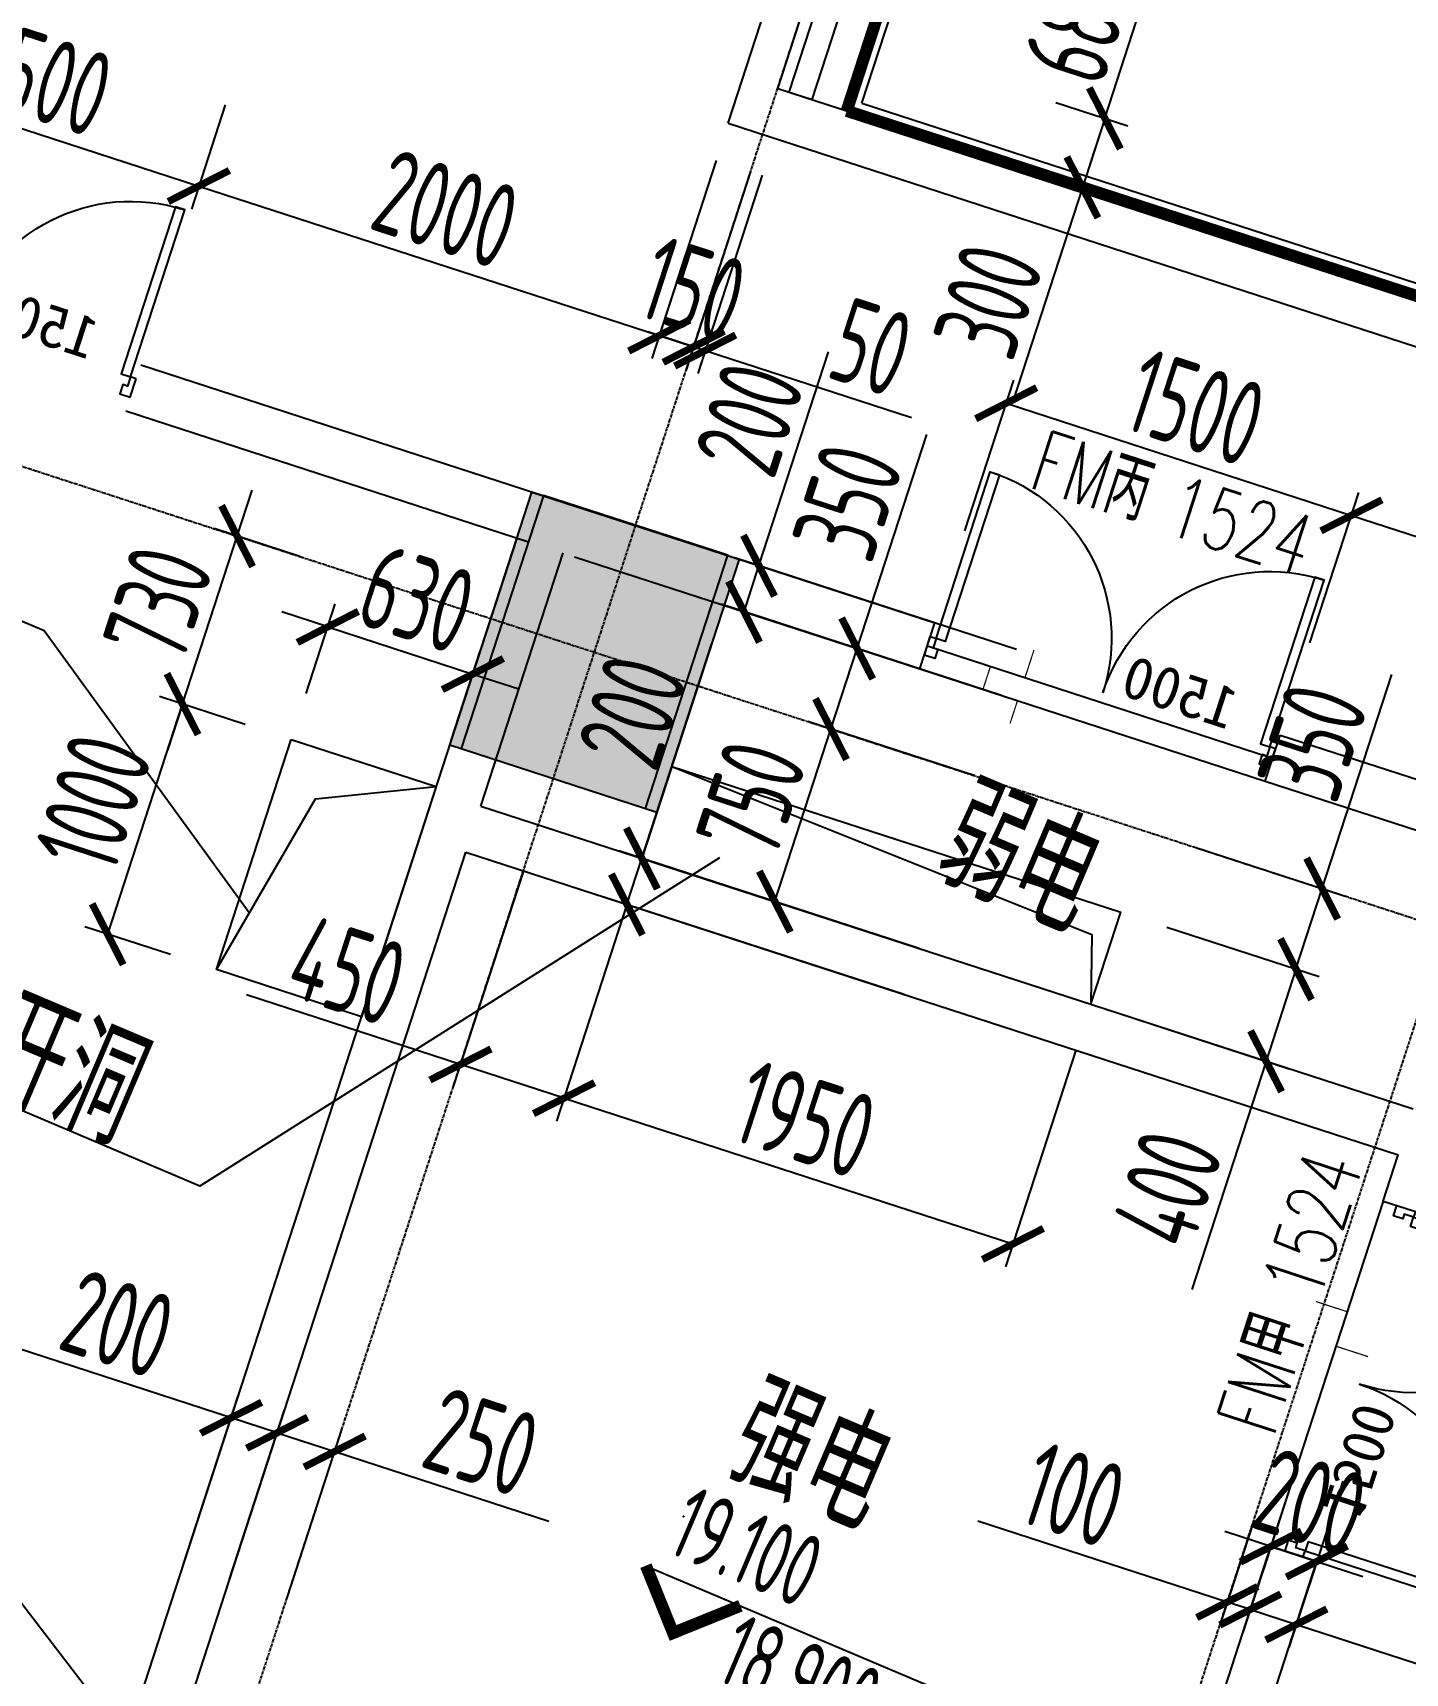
# Model space of a CAD drawing. Extents: x 11778731 to 12007717, y -6694179 to -6314888.
# Drawn here: x 11940620 to 11946290, y -6387255 to -6380476 of the extents above; entities that cross this region are included whole.
import ezdxf
from ezdxf.enums import TextEntityAlignment as Align
from ezdxf.xclip import XClip

# ---------------------------------------------------------------- set-up
doc = ezdxf.new("R2010")
doc.units = 0
doc.header["$LTSCALE"] = 10
doc.header["$MEASUREMENT"] = 0
doc.header["$XCLIPFRAME"] = 0
doc.linetypes.add('A3-RG-axis-100$0$CENTER', pattern=[2, 1.25, -0.25, 0.25, -0.25])
doc.linetypes.add('A3-RI-5F$0$DASH', pattern=[0.35, 0.25, -0.1])
for name, color, linetype in [('A3-RB-5F-100$0$A-DIMS-100', 1, 'Continuous'), ('A3-RG-axis-100$0$A-GRID', 1, 'A3-RG-axis-100$0$CENTER'), ('A3-RI-5F$0$A-DOOR', 32, 'Continuous'), ('A3-RI-5F$0$A-FLOR', 2, 'Continuous'), ('A3-RI-5F$0$A-WALL', 7, 'Continuous'), ('A3-RI-5F$0$A-WALL-FINI', 95, 'Continuous'), ('A3-RI-5F$0$A3-RS-2F$0$12000', 54, 'Continuous'), ('A3-RM-5F$0$A-EQPM', 55, 'Continuous'), ('A3-RS-1F$0$A-HATH-GRAY', 8, 'Continuous'), ('A3-RS-1F$0$A-WALL', 7, 'Continuous'), ('A3-SYMB-5F-100$0$A-SYMB', 4, 'Continuous'), ('A3-SYMB-5F-100$0$A-SYMB-AREA', 4, 'Continuous'), ('A3-SYMB-5F-100$0$A-SYMB-DOOR', 3, 'Continuous'), ('A3-SYMB-5F-100$0$A-SYMB-DOOR1', 3, 'Continuous'), ('A3-SYMB-5F-100$0$A-SYMB-DOOR2', 3, 'Continuous'), ('A3-SYMB-5F-100$0$A-SYMB-DOOR3', 3, 'Continuous'), ('A3-SYMB-5F-100$0$A-SYMB-NAME', 4, 'Continuous'), ('A3-SYMB-5F-100$0$A-SYMB-NAME-E', 4, 'Continuous')]:
    doc.layers.add(name, color=color, linetype=linetype)
doc.styles.add('A3-RB-5F-100$0$XD2008', font='xd-hzs.shx', dxfattribs={"width": 0.7, "bigfont": 'xd-hztxt.shx'})
doc.styles.add('A3-RI-5F$0$Standard', font='')
doc.styles.add('A3-SYMB-5F-100$0$ECADI', font='hzs.shx', dxfattribs={"width": 0.7, "bigfont": 'hztxt.shx'})
doc.styles.add('A3-SYMB-5F-100$0$ECADI-TXT', font='simplex.shx', dxfattribs={"bigfont": 'hztxt.shx'})
doc.styles.add('A3-SYMB-5F-100$0$XD2008', font='hzs.shx', dxfattribs={"width": 0.7, "bigfont": 'hztxt.shx'})
doc.styles.get('A3-RI-5F$0$Standard').set_extended_font_data('SimSun')
doc.dimstyles.new('A3-RB-5F-100$0$XD100$0', dxfattribs={"dimscale": 100, "dimtxt": 3.5, "dimasz": 2, "dimexe": 1, "dimexo": 2, "dimgap": 0.5, "dimtad": 1, "dimdec": 0, "dimdsep": 46, "dimtxsty": 'A3-RB-5F-100$0$XD2008', "dimblk1": 'A3-RB-5F-100$0$_ARCHTICK', "dimblk2": 'A3-RB-5F-100$0$_ARCHTICK', "dimsah": 1, "dimcen": 2.5, "dimclrt": 4, "dimaunit": 1, "dimadec": 0, "dimazin": 0, "dimtfac": 1, "dimtdec": 0, "dimtix": 1, "dimtmove": 0, "dimatfit": 3, "dimfxl": 0, "dimtolj": 1, "dimtzin": 0, "dimarcsym": 0})

# ---------------------------------------------------------------- blocks, each defined once
blk = doc.blocks.new('A3-RI-5F$0$J-双扇门-1500')
for points in [[(25, 80), (25, 805), (65, 805), (65, 80)], [(1475, 80), (1475, 805), (1435, 805), (1435, 80)], [(0, 80), (25, 80), (25, 40), (45, 40), (45, 0), (0, 0)], [(1500, 80), (1475, 80), (1475, 40), (1455, 40), (1455, 0), (1500, 0)]]:
    blk.add_lwpolyline(points, close=True)
for centre, start, end in [((25, 80), 0, 90), ((1475, 80), 90, 180)]:
    blk.add_arc(centre, 725, start, end)
at = {"layer": 'Defpoints', "style": 'A3-RI-5F$0$Standard'}
blk.add_text('1500', height=175, rotation=360, dxfattribs=at).set_placement((210.4, 93.8))
blk = doc.blocks.new('A3-RI-5F')
at = {"layer": 'A3-RI-5F$0$A-DOOR'}
for p, q in [((11944316.1, -6383009.6), (11945742.6, -6383473.1)), ((11944285.2, -6383104.7), (11945711.7, -6383568.2)), ((11946199.3, -6385303.8), (11945735.7, -6386730.4))]:
    blk.add_line(p, q, dxfattribs=at)
at = {"layer": 'A3-RI-5F$0$A-DOOR', "const_width": 5}
for points in [[(11944657.8, -6383330.9), (11944688.7, -6383235.8), (11944546, -6383189.4), (11944576.9, -6383094.3), (11944719.6, -6383140.7), (11944756.6, -6383026.8)], [(11945921.3, -6385719.2), (11946050.7, -6385761.2), (11946004.3, -6385903.8), (11946137.2, -6385947)]]:
    blk.add_lwpolyline(points, dxfattribs=at)
at = {"layer": 'A3-RI-5F$0$A-FLOR', "linetype": 'A3-RI-5F$0$DASH', "const_width": 50}
for points in [[(11935081.1, -6377906), (11935898.5, -6375390.5), (11943082.5, -6377744.7), (11943082.5, -6377744.7), (11944793.3, -6378304.7), (11943983, -6380798.4)], [(11978173.5, -6391907.6), (11978173.5, -6391907.6), (11943983, -6380798.4)]]:
    blk.add_lwpolyline(points, dxfattribs=at)
at = {"layer": 'A3-RI-5F$0$A-WALL'}
for p, q in [((11943983, -6380798.4), (11944666, -6378696.6)), ((11943697.7, -6380705.7), (11944334.3, -6378746.6)), ((11943840.4, -6380752.1), (11944476.9, -6378792.9)), ((11943493.3, -6380849.6), (11944157.6, -6378804.8)), ((11943493.3, -6380849.6), (11944129.8, -6378890.4)), ((11943745.3, -6380721.2), (11944347.9, -6378866.6)), ((11943697.7, -6380705.7), (11943840.4, -6380752.1)), ((11943745.3, -6380721.2), (11961292.1, -6386422.5)), ((11943493.3, -6380849.6), (11952100.3, -6383646.2)), ((11941065.8, -6381848.4), (11944347, -6382914.5)), ((11941004, -6382038.6), (11942668.4, -6382579.3)), ((11938031.9, -6396687.1), (11942620.8, -6382563.9)), ((11942471.1, -6383671.9), (11942811, -6382625.7)), ((11942858.6, -6382641.2), (11944285.2, -6383104.7)), ((11944285.2, -6383104.7), (11944347, -6382914.5)), ((11945711.7, -6383568.2), (11945773.5, -6383378)), ((11945773.5, -6383378), (11946914.8, -6383748.8)), ((11945711.7, -6383568.2), (11946662.8, -6383877.2)), ((11942471.1, -6383671.9), (11946322.9, -6384923.4)), ((11941024.9, -6388122.8), (11942409.3, -6383862.1)), ((11942409.3, -6383862.1), (11946261.1, -6385113.6)), ((11946199.3, -6385303.8), (11946261.1, -6385113.6)), ((11946199.3, -6385303.8), (11946389.5, -6385365.6)), ((11944705.3, -6390548.9), (11945926, -6386792.2)), ((11944876.7, -6389374.3), (11945735.7, -6386730.4)), ((11945735.7, -6386730.4), (11945926, -6386792.2))]:
    blk.add_line(p, q, dxfattribs=at)
at = {"layer": 'A3-RI-5F$0$A-WALL-FINI'}
for q in [(11944849.5, -6378293.6), (11954555.4, -6384181)]:
    blk.add_line((11944046, -6380766.3), q, dxfattribs=at)
at = {"layer": 'A3-RI-5F$0$A3-RS-2F$0$12000'}
blk.add_3dface([(11942390.6, -6383434.1), (11943151.5, -6383681.2), (11943491.4, -6382635.1), (11942730.5, -6382387.9)], dxfattribs=at)
at = {"layer": 'A3-RI-5F$0$A-DOOR', "xscale": -1}
for p, rotation in [((11941022.6, -6381981.5), 341.9999999983989), ((11945730.3, -6383511.1), 341.9999999982079), ((11945792.8, -6386748.9), 251.9999999983149)]:
    blk.add_blockref('A3-RI-5F$0$J-双扇门-1500', p, dxfattribs=dict(at, rotation=rotation))
blk = doc.blocks.new('A3-RG-axis-100')
at = {"layer": 'A3-RG-axis-100$0$A-GRID'}
for p, q in [((11908702.6, -6371911.2), (12006585.7, -6403715.4)), ((11938459.9, -6396826.1), (11945194.3, -6376099.8)), ((11941978.8, -6397969.5), (11948713.2, -6377243.2))]:
    blk.add_line(p, q, dxfattribs=at)
blk = doc.blocks.new('A3-SYMB-5F-100$0$ECADI-TAG-ROOM')
at = {"layer": 'A3-SYMB-5F-100$0$A-SYMB-AREA', "style": 'A3-SYMB-5F-100$0$ECADI', "width": 0.7}
blk.add_attdef('340M2', text='', height=2.5, dxfattribs=at).set_placement((7.167, -1.75), align=Align.MIDDLE_LEFT)
at = {"layer": 'A3-SYMB-5F-100$0$A-SYMB-NAME', "style": 'A3-SYMB-5F-100$0$ECADI', "width": 0.7}
blk.add_attdef('CHINESENAME', (-5.125, 0.088), '', height=4.5, dxfattribs=at)
at = {"layer": 'A3-SYMB-5F-100$0$A-SYMB-NAME-E', "style": 'A3-SYMB-5F-100$0$ECADI', "width": 0.7}
for tag, p in [('ENGLISHHIGH', (-5.125, 8.04)), ('ENGLISHLOW', (-5.125, 4.84))]:
    blk.add_attdef(tag, p, '', height=2.5, dxfattribs=at)
blk = doc.blocks.new('A3-SYMB-5F-100$0$ECADI-TAG-DOOR')
at = {"layer": 'A3-SYMB-5F-100$0$A-SYMB-DOOR', "style": 'A3-SYMB-5F-100$0$ECADI-TXT', "width": 0.7}
for tag, p in [('门窗主编号1', (-6.414, 7.257)), ('门窗主编号2', (2.085, 7.257))]:
    blk.add_attdef(tag, p, '', height=2.5, dxfattribs=at)
at = {"layer": 'A3-SYMB-5F-100$0$A-SYMB-DOOR', "style": 'A3-SYMB-5F-100$0$ECADI-TXT', "width": 0.7, "flags": 1}
for tag, p in [('洞口尺寸(宽X高)', (-6.416, 1.62)), ('备注', (-6.394, -1.213))]:
    blk.add_attdef(tag, p, '', height=2.5, dxfattribs=at)
at = {"layer": 'A3-SYMB-5F-100$0$A-SYMB-DOOR1', "style": 'A3-SYMB-5F-100$0$ECADI-TXT', "width": 0.7}
blk.add_attdef('门窗辅编号1', (-6.414, 4.413), '', height=2.5, dxfattribs=at)
at = {"layer": 'A3-SYMB-5F-100$0$A-SYMB-DOOR2', "style": 'A3-SYMB-5F-100$0$ECADI-TXT', "width": 0.7}
blk.add_attdef('门窗辅编号2', (-2.861, 4.413), '', height=2.5, dxfattribs=at)
at = {"layer": 'A3-SYMB-5F-100$0$A-SYMB-DOOR3', "style": 'A3-SYMB-5F-100$0$ECADI-TXT', "width": 0.7}
blk.add_attdef('门窗辅编号3', (2.323, 4.413), '', height=2.5, dxfattribs=at)
blk = doc.blocks.new('A3-SYMB-5F-100$0$ECADI-TAG-HGHT（国标）')
at = {"layer": '', "color": 1}
blk.add_line((-2.121, 2.121), (11.768, 2.121), dxfattribs=at)
at = {"color": 1, "const_width": 0.5}
blk.add_lwpolyline([(-2.121, 2.121), (0, 0), (2.121, 2.121)], dxfattribs=at)
at = {"color": 1}
blk.add_point((-1.481, 4.6), dxfattribs=at)
at = {"style": 'A3-SYMB-5F-100$0$XD2008', "width": 0.7}
blk.add_attdef('FL', text='', height=3, dxfattribs=at).set_placement((-2.689, 2.967), align=Align.RIGHT)
for tag, p in [('F.F.L.', (2.284, 2.967)), ('T.O.S.', (2.284, -1.104))]:
    blk.add_attdef(tag, p, '', height=3, dxfattribs=at)
blk = doc.blocks.new('A3-SYMB-5F-100')
at = {"layer": 'A3-SYMB-5F-100$0$A-SYMB'}
for points in [[(11941514.7, -6384113.4), (11940667.6, -6382947.1), (11938622.3, -6382078.9)], [(11943457.6, -6383885.5), (11941310.1, -6385241.8), (11938247.8, -6383941.9)], [(11941929.3, -6388737.4), (11939973, -6386184.6), (11938127, -6385401)]]:
    blk.add_lwpolyline(points, dxfattribs=at)
ref = blk.add_blockref('A3-SYMB-5F-100$0$ECADI-TAG-ROOM', (11944791.8, -6384179.2), dxfattribs=dict(at, xscale=99.99999999989046, yscale=100.0000000001164, rotation=337))
ref.add_attrib('CHINESENAME', '弱电 ', (11944323.4, -6383970.9), dxfattribs={"height": 450, "rotation": 337, "style": 'A3-SYMB-5F-100$0$ECADI', "width": 0.7})
ref = blk.add_blockref('A3-SYMB-5F-100$0$ECADI-TAG-ROOM', (11939169, -6384339.9), dxfattribs=dict(at, xscale=-99.99999999989046, yscale=100.0000000001164, rotation=337.0000000009601))
ref.add_attrib('CHINESENAME', '1F底板至5F底板开洞', (11938268.8, -6383948.2), dxfattribs={"height": 450, "rotation": 337, "style": 'A3-SYMB-5F-100$0$ECADI', "width": 0.7})
ref = blk.add_blockref('A3-SYMB-5F-100$0$ECADI-TAG-ROOM', (11943929.7, -6386646.4), dxfattribs=dict(at, xscale=99.99999999989046, yscale=100.0000000001164, rotation=337))
ref.add_attrib('CHINESENAME', '强电 ', (11943461.4, -6386438.1), dxfattribs={"height": 450, "rotation": 337, "style": 'A3-SYMB-5F-100$0$ECADI', "width": 0.7})
ref = blk.add_blockref('A3-SYMB-5F-100$0$ECADI-TAG-HGHT（国标）', (11943265.6, -6387089), dxfattribs=dict(at, xscale=99.99999999999999, yscale=99.99999999999999, zscale=99.99999999999997, rotation=337))
ref.add_attrib('F.F.L.', '19.100', (11943230.9, -6386751.9), dxfattribs={"layer": '0', "height": 300, "rotation": 337, "style": 'A3-SYMB-5F-100$0$XD2008', "width": 0.7})
ref.add_attrib('T.O.S.', '18.900', (11943432.7, -6387279.9), dxfattribs={"layer": '0', "height": 300, "rotation": 337, "style": 'A3-SYMB-5F-100$0$XD2008', "width": 0.7})
at = {"layer": 'A3-SYMB-5F-100$0$A-SYMB-DOOR'}
ref = blk.add_blockref('A3-SYMB-5F-100$0$ECADI-TAG-DOOR', (11945186.8, -6383268.1, -333.3), dxfattribs=dict(at, xscale=99.99999999997296, yscale=100, zscale=100, rotation=342))
ref.add_attrib('门窗主编号1', 'FM丙', dxfattribs={"height": 250, "rotation": 342, "style": 'A3-SYMB-5F-100$0$ECADI-TXT', "width": 0.7}).set_placement((11945193.1, -6382504.2, -333.3), align=Align.RIGHT)
ref.add_attrib('门窗主编号2', '1524', (11945285.9, -6382538.8), dxfattribs={"height": 250, "rotation": 342, "style": 'A3-SYMB-5F-100$0$ECADI-TXT', "width": 0.7})
ref = blk.add_blockref('A3-SYMB-5F-100$0$ECADI-TAG-DOOR', (11946661.7, -6385825.8), dxfattribs=dict(at, xscale=99.99999999997296, yscale=100, zscale=100, rotation=71.99999999999999))
ref.add_attrib('门窗主编号1', 'FM甲', dxfattribs={"height": 250, "rotation": 72, "style": 'A3-SYMB-5F-100$0$ECADI-TXT', "width": 0.7}).set_placement((11945897.9, -6385819.4), align=Align.RIGHT)
ref.add_attrib('门窗主编号2', '1524', (11945932.4, -6385726.7, 333.3), dxfattribs={"height": 250, "rotation": 72, "style": 'A3-SYMB-5F-100$0$ECADI-TXT', "width": 0.7})
blk = doc.blocks.new('A3-RS-1F')
at = {"layer": 'A3-RS-1F$0$A-HATH-GRAY'}
blk.add_hatch(color=256, dxfattribs=at).paths.add_polyline_path([(11942342.7, -6383419.8), (11942682.6, -6382373.7), (11943538.6, -6382651.8), (11943198.6, -6383698)])
at = {"layer": 'A3-RS-1F$0$A-WALL'}
blk.add_lwpolyline([(11942342.7, -6383419.8), (11942682.6, -6382373.7), (11943538.6, -6382651.8), (11943198.6, -6383698)], close=True, dxfattribs=at)
blk = doc.blocks.new('A3-RB-5F-100$0$_ARCHTICK')
at = {"color": 0, "linetype": 'ByBlock', "const_width": 0.15}
blk.add_lwpolyline([(-0.5, -0.5), (0.5, 0.5)], dxfattribs=at)
blk = doc.blocks.new('*D1085')
at = {"layer": 'A3-RB-5F-100$0$A-DIMS-100', "color": 0, "lineweight": -2}
for p, q in [((11941439.4, -6386199.9), (11940554.9, -6385912.6)), ((11941243.1, -6386804.2), (11941470.3, -6386104.8)), ((11941433.3, -6386866), (11941660.5, -6386166.6)), ((11941629.6, -6386261.7), (11941439.4, -6386199.9))]:
    blk.add_line(p, q, dxfattribs=at)
at = {"layer": 'Defpoints', "color": 0}
for p in [(11941629.6, -6386261.7), (11941181.2, -6386994.4), (11941371.5, -6387056.2)]:
    blk.add_point(p, dxfattribs=at)
at = {"layer": 'A3-RB-5F-100$0$A-DIMS-100', "color": 0, "lineweight": -2, "xscale": 200, "yscale": 200, "zscale": 200}
for p, rotation in [((11941439.4, -6386199.9), 161.9999999997568), ((11941629.6, -6386261.7), 341.9999999997568)]:
    blk.add_blockref('A3-RB-5F-100$0$_ARCHTICK', p, dxfattribs=dict(at, rotation=rotation))
at = {"layer": 'A3-RB-5F-100$0$A-DIMS-100', "color": 4, "insert": (11940971.6, -6385811.4), "char_height": 350, "attachment_point": 5, "rotation": 342, "style": 'A3-RB-5F-100$0$XD2008'}
blk.add_mtext('\\A1;200', dxfattribs=at)
blk = doc.blocks.new('*D1086')
at = {"layer": 'A3-RB-5F-100$0$A-DIMS-100', "color": 0, "lineweight": -2}
for p, q in [((11941433.3, -6386866), (11941660.5, -6386166.6)), ((11941671, -6386943.2), (11941898.3, -6386243.9)), ((11941629.6, -6386261.7), (11941867.4, -6386339)), ((11941867.4, -6386339), (11942751.8, -6386626.4))]:
    blk.add_line(p, q, dxfattribs=at)
at = {"layer": 'Defpoints', "color": 0}
for p in [(11941867.4, -6386339), (11941371.5, -6387056.2), (11941609.2, -6387133.5)]:
    blk.add_point(p, dxfattribs=at)
at = {"layer": 'A3-RB-5F-100$0$A-DIMS-100', "color": 0, "lineweight": -2, "xscale": 200, "yscale": 200, "zscale": 200}
for p, rotation in [((11941629.6, -6386261.7), 161.9999999995155), ((11941867.4, -6386339), 341.9999999995155)]:
    blk.add_blockref('A3-RB-5F-100$0$_ARCHTICK', p, dxfattribs=dict(at, rotation=rotation))
at = {"layer": 'A3-RB-5F-100$0$A-DIMS-100', "color": 4, "insert": (11942474.2, -6386299.6), "char_height": 350, "attachment_point": 5, "rotation": 342, "style": 'A3-RB-5F-100$0$XD2008'}
blk.add_mtext('\\A1;250', dxfattribs=at)
blk = doc.blocks.new('*D1004')
at = {"layer": 'A3-RB-5F-100$0$A-DIMS-100', "color": 0, "lineweight": -2}
for p, q in [((11945555.6, -6386961.1), (11944525.3, -6386626.3)), ((11945663.4, -6386629.4), (11945524.7, -6387056.2)), ((11945758.5, -6386660.3), (11945619.8, -6387087.1)), ((11945650.7, -6386992), (11945555.6, -6386961.1)), ((11945650.7, -6386992), (11945841, -6387053.8))]:
    blk.add_line(p, q, dxfattribs=at)
at = {"layer": 'Defpoints', "color": 0}
for p in [(11945725.2, -6386439.2), (11945820.3, -6386470.1), (11945650.7, -6386992)]:
    blk.add_point(p, dxfattribs=at)
at = {"layer": 'A3-RB-5F-100$0$A-DIMS-100', "color": 0, "lineweight": -2, "xscale": 200, "yscale": 200, "zscale": 200}
for p, rotation in [((11945555.6, -6386961.1), 341.9999999996273), ((11945650.7, -6386992), 161.9999999996273)]:
    blk.add_blockref('A3-RB-5F-100$0$_ARCHTICK', p, dxfattribs=dict(at, rotation=rotation))
at = {"layer": 'A3-RB-5F-100$0$A-DIMS-100', "color": 4, "insert": (11944919.8, -6386517.9), "char_height": 350, "attachment_point": 5, "rotation": 342, "style": 'A3-RB-5F-100$0$XD2008'}
blk.add_mtext('\\A1;100', dxfattribs=at)
blk = doc.blocks.new('*D1005')
at = {"layer": 'A3-RB-5F-100$0$A-DIMS-100', "color": 0, "lineweight": -2}
for p, q in [((11945843.1, -6386400.1), (11945704.4, -6386827)), ((11946033.3, -6386461.9), (11945894.6, -6386888.8)), ((11945735.3, -6386731.9), (11945545.1, -6386670.1)), ((11945735.3, -6386731.9), (11945925.5, -6386793.7)), ((11945925.5, -6386793.7), (11946115.7, -6386855.5))]:
    blk.add_line(p, q, dxfattribs=at)
at = {"layer": 'Defpoints', "color": 0}
for p in [(11945904.9, -6386209.9), (11946095.1, -6386271.7), (11945925.5, -6386793.7)]:
    blk.add_point(p, dxfattribs=at)
at = {"layer": 'A3-RB-5F-100$0$A-DIMS-100', "color": 0, "lineweight": -2, "xscale": 200, "yscale": 200, "zscale": 200}
for p, rotation in [((11945735.3, -6386731.9), 341.9999999996273), ((11945925.5, -6386793.7), 161.9999999996273)]:
    blk.add_blockref('A3-RB-5F-100$0$_ARCHTICK', p, dxfattribs=dict(at, rotation=rotation))
at = {"layer": 'A3-RB-5F-100$0$A-DIMS-100', "color": 4, "insert": (11945899.9, -6386548.8), "char_height": 350, "attachment_point": 5, "rotation": 342, "style": 'A3-RB-5F-100$0$XD2008'}
blk.add_mtext('\\A1;200', dxfattribs=at)
blk = doc.blocks.new('*D1006')
at = {"layer": 'A3-RB-5F-100$0$A-DIMS-100', "color": 0, "lineweight": -2}
for p, q in [((11945948.7, -6386722.1), (11945810, -6387148.9)), ((11945840.9, -6387053.8), (11947790.6, -6387687.3)), ((11947898.4, -6387355.6), (11947759.7, -6387782.4))]:
    blk.add_line(p, q, dxfattribs=at)
at = {"layer": 'Defpoints', "color": 0}
for p in [(11946010.5, -6386531.9), (11947960.2, -6387165.4), (11947790.6, -6387687.3)]:
    blk.add_point(p, dxfattribs=at)
at = {"layer": 'A3-RB-5F-100$0$A-DIMS-100', "color": 0, "lineweight": -2, "xscale": 200, "yscale": 200, "zscale": 200}
for p, rotation in [((11945840.9, -6387053.8), 161.9999999996421), ((11947790.6, -6387687.3), 341.9999999996422)]:
    blk.add_blockref('A3-RB-5F-100$0$_ARCHTICK', p, dxfattribs=dict(at, rotation=rotation))
at = {"layer": 'A3-RB-5F-100$0$A-DIMS-100', "color": 4, "insert": (11946885.3, -6387156.6), "char_height": 350, "attachment_point": 5, "rotation": 342, "style": 'A3-RB-5F-100$0$XD2008'}
blk.add_mtext('\\A1;2050', dxfattribs=at)
blk = doc.blocks.new('*D888')
at = {"layer": 'A3-RB-5F-100$0$A-DIMS-100', "color": 0, "lineweight": -2}
for p, q in [((11944847.3, -6380763.8), (11945144.7, -6380860.5)), ((11945049.6, -6380829.6), (11944956.9, -6381114.9)), ((11944754.6, -6381049.1), (11945052, -6381145.8)), ((11944956.9, -6381114.9), (11944669.6, -6381999.4))]:
    blk.add_line(p, q, dxfattribs=at)
at = {"layer": 'Defpoints', "color": 0}
for p in [(11944657.1, -6380702), (11945049.6, -6380829.6), (11944564.4, -6380987.3)]:
    blk.add_point(p, dxfattribs=at)
at = {"layer": 'A3-RB-5F-100$0$A-DIMS-100', "color": 0, "lineweight": -2, "xscale": 200, "yscale": 200, "zscale": 200}
for p, rotation in [((11945049.6, -6380829.6), 71.99999999985032), ((11944956.9, -6381114.9), 251.9999999998503)]:
    blk.add_blockref('A3-RB-5F-100$0$_ARCHTICK', p, dxfattribs=dict(at, rotation=rotation))
at = {"layer": 'A3-RB-5F-100$0$A-DIMS-100', "color": 4, "insert": (11944568.4, -6381582.7), "char_height": 350, "attachment_point": 5, "rotation": 72, "style": 'A3-RB-5F-100$0$XD2008'}
blk.add_mtext('\\A1;300', dxfattribs=at)
blk = doc.blocks.new('*D889')
at = {"layer": 'A3-RB-5F-100$0$A-DIMS-100', "color": 0, "lineweight": -2}
for p, q in [((11945261.3, -6380178.1), (11945323.1, -6379987.9)), ((11945059, -6380112.4), (11945356.4, -6380209)), ((11945049.6, -6380829.6), (11945261.3, -6380178.1)), ((11944847.3, -6380763.8), (11945144.7, -6380860.5)), ((11945049.6, -6380829.6), (11944987.8, -6381019.8))]:
    blk.add_line(p, q, dxfattribs=at)
at = {"layer": 'Defpoints', "color": 0}
for p in [(11944868.8, -6380050.6), (11945261.3, -6380178.1), (11944657.1, -6380702)]:
    blk.add_point(p, dxfattribs=at)
at = {"layer": 'A3-RB-5F-100$0$A-DIMS-100', "color": 0, "lineweight": -2, "xscale": 200, "yscale": 200, "zscale": 200}
for p, rotation in [((11945261.3, -6380178.1), 251.9999999999559), ((11945049.6, -6380829.6), 71.99999999995585)]:
    blk.add_blockref('A3-RB-5F-100$0$_ARCHTICK', p, dxfattribs=dict(at, rotation=rotation))
at = {"layer": 'A3-RB-5F-100$0$A-DIMS-100', "color": 4, "insert": (11944941.5, -6380434.3), "char_height": 350, "attachment_point": 5, "rotation": 72, "style": 'A3-RB-5F-100$0$XD2008'}
blk.add_mtext('\\A1;685', dxfattribs=at)
blk = doc.blocks.new('*D897')
at = {"layer": 'A3-RB-5F-100$0$A-DIMS-100', "color": 0, "lineweight": -2}
for p, q in [((11943443.4, -6381003.1), (11943177.2, -6381822.3)), ((11943586, -6381049.4), (11943319.9, -6381868.6)), ((11943208.1, -6381727.2), (11943350.8, -6381773.5))]:
    blk.add_line(p, q, dxfattribs=at)
at = {"layer": 'Defpoints', "color": 0}
for p in [(11943505.2, -6380812.8), (11943647.9, -6380859.2), (11943350.8, -6381773.5)]:
    blk.add_point(p, dxfattribs=at)
at = {"layer": 'A3-RB-5F-100$0$A-DIMS-100', "color": 0, "lineweight": -2, "xscale": 200, "yscale": 200, "zscale": 200}
for p, rotation in [((11943208.1, -6381727.2), 162.0000000001519), ((11943350.8, -6381773.5), 342.0000000001518)]:
    blk.add_blockref('A3-RB-5F-100$0$_ARCHTICK', p, dxfattribs=dict(at, rotation=rotation))
at = {"layer": 'A3-RB-5F-100$0$A-DIMS-100', "color": 4, "insert": (11943349, -6381536.3), "char_height": 350, "attachment_point": 5, "rotation": 342, "style": 'A3-RB-5F-100$0$XD2008'}
blk.add_mtext('\\A1;150', dxfattribs=at)
blk = doc.blocks.new('*D898')
at = {"layer": 'A3-RB-5F-100$0$A-DIMS-100', "color": 0, "lineweight": -2}
for p, q in [((11943586, -6381049.4), (11943319.9, -6381868.6)), ((11943633.6, -6381064.9), (11943367.4, -6381884.1)), ((11943350.8, -6381773.5), (11943160.6, -6381711.7)), ((11943350.8, -6381773.5), (11943398.3, -6381789)), ((11943398.3, -6381789), (11944251.1, -6382066))]:
    blk.add_line(p, q, dxfattribs=at)
at = {"layer": 'Defpoints', "color": 0}
for p in [(11943647.9, -6380859.2), (11943695.4, -6380874.6), (11943398.3, -6381789)]:
    blk.add_point(p, dxfattribs=at)
at = {"layer": 'A3-RB-5F-100$0$A-DIMS-100', "color": 0, "lineweight": -2, "xscale": 200, "yscale": 200, "zscale": 200}
for p, rotation in [((11943350.8, -6381773.5), 341.9999999996769), ((11943398.3, -6381789), 161.9999999996769)]:
    blk.add_blockref('A3-RB-5F-100$0$_ARCHTICK', p, dxfattribs=dict(at, rotation=rotation))
at = {"layer": 'A3-RB-5F-100$0$A-DIMS-100', "color": 4, "insert": (11944084.5, -6381775.3), "char_height": 350, "attachment_point": 5, "rotation": 342, "style": 'A3-RB-5F-100$0$XD2008'}
blk.add_mtext('\\A1;50', dxfattribs=at)
blk = doc.blocks.new('*D899')
at = {"layer": 'A3-RB-5F-100$0$A-DIMS-100', "color": 0, "lineweight": -2}
for p, q in [((11939988.4, -6380310.3), (11939848.5, -6380740.7)), ((11939879.4, -6380645.6), (11941306, -6381109.1)), ((11941414.9, -6380773.9), (11941275.1, -6381204.2))]:
    blk.add_line(p, q, dxfattribs=at)
at = {"layer": 'Defpoints', "color": 0}
for p in [(11940050.2, -6380120.1), (11941476.7, -6380583.7), (11941306, -6381109.1)]:
    blk.add_point(p, dxfattribs=at)
at = {"layer": 'A3-RB-5F-100$0$A-DIMS-100', "color": 0, "lineweight": -2, "xscale": 200, "yscale": 200, "zscale": 200}
for p, rotation in [((11939879.4, -6380645.6), 162.0000000001685), ((11941306, -6381109.1), 342.0000000001685)]:
    blk.add_blockref('A3-RB-5F-100$0$_ARCHTICK', p, dxfattribs=dict(at, rotation=rotation))
at = {"layer": 'A3-RB-5F-100$0$A-DIMS-100', "color": 4, "insert": (11940662.2, -6380663.4), "char_height": 350, "attachment_point": 5, "rotation": 342, "style": 'A3-RB-5F-100$0$XD2008'}
blk.add_mtext('\\A1;1500', dxfattribs=at)
blk = doc.blocks.new('*D900')
at = {"layer": 'A3-RB-5F-100$0$A-DIMS-100', "color": 0, "lineweight": -2}
for p, q in [((11941414.9, -6380773.9), (11941275.1, -6381204.2)), ((11941306, -6381109.1), (11943208.1, -6381727.2)), ((11943317, -6381391.9), (11943177.2, -6381822.3))]:
    blk.add_line(p, q, dxfattribs=at)
at = {"layer": 'Defpoints', "color": 0}
for p in [(11941476.7, -6380583.7), (11943378.8, -6381201.7), (11943208.1, -6381727.2)]:
    blk.add_point(p, dxfattribs=at)
at = {"layer": 'A3-RB-5F-100$0$A-DIMS-100', "color": 0, "lineweight": -2, "xscale": 200, "yscale": 200, "zscale": 200}
for p, rotation in [((11941306, -6381109.1), 162.0000000001739), ((11943208.1, -6381727.2), 342.0000000001739)]:
    blk.add_blockref('A3-RB-5F-100$0$_ARCHTICK', p, dxfattribs=dict(at, rotation=rotation))
at = {"layer": 'A3-RB-5F-100$0$A-DIMS-100', "color": 4, "insert": (11942326.6, -6381204.1), "char_height": 350, "attachment_point": 5, "rotation": 342, "style": 'A3-RB-5F-100$0$XD2008'}
blk.add_mtext('\\A1;2000', dxfattribs=at)
blk = doc.blocks.new('*D901')
at = {"layer": 'A3-RB-5F-100$0$A-DIMS-100', "color": 0, "lineweight": -2}
for p, q in [((11944470.6, -6382534), (11944672.8, -6381911.6)), ((11944641.9, -6382006.7), (11946068.5, -6382470.3)), ((11945897.1, -6382997.6), (11946099.4, -6382375.2))]:
    blk.add_line(p, q, dxfattribs=at)
at = {"layer": 'Defpoints', "color": 0}
for p in [(11946068.5, -6382470.3), (11944408.8, -6382724.3), (11945835.3, -6383187.8)]:
    blk.add_point(p, dxfattribs=at)
at = {"layer": 'A3-RB-5F-100$0$A-DIMS-100', "color": 0, "lineweight": -2, "xscale": 200, "yscale": 200, "zscale": 200}
for p, rotation in [((11944641.9, -6382006.7), 161.9999999996222), ((11946068.5, -6382470.3), 341.9999999996221)]:
    blk.add_blockref('A3-RB-5F-100$0$_ARCHTICK', p, dxfattribs=dict(at, rotation=rotation))
at = {"layer": 'A3-RB-5F-100$0$A-DIMS-100', "color": 4, "insert": (11945424.7, -6382024.5), "char_height": 350, "attachment_point": 5, "rotation": 342, "style": 'A3-RB-5F-100$0$XD2008'}
blk.add_mtext('\\A1;1500', dxfattribs=at)
blk = doc.blocks.new('*D902')
at = {"layer": 'A3-RB-5F-100$0$A-DIMS-100', "color": 0, "lineweight": -2}
for p, q in [((11945897.1, -6382997.6), (11946099.4, -6382375.2)), ((11946068.5, -6382470.3), (11946924.4, -6382748.4)), ((11946753.1, -6383275.7), (11946955.3, -6382653.3))]:
    blk.add_line(p, q, dxfattribs=at)
at = {"layer": 'Defpoints', "color": 0}
for p in [(11946924.4, -6382748.4), (11945835.3, -6383187.8), (11946691.3, -6383465.9)]:
    blk.add_point(p, dxfattribs=at)
at = {"layer": 'A3-RB-5F-100$0$A-DIMS-100', "color": 0, "lineweight": -2, "xscale": 200, "yscale": 200, "zscale": 200}
for p, rotation in [((11946068.5, -6382470.3), 161.9999999996075), ((11946924.4, -6382748.4), 341.9999999996076)]:
    blk.add_blockref('A3-RB-5F-100$0$_ARCHTICK', p, dxfattribs=dict(at, rotation=rotation))
at = {"layer": 'A3-RB-5F-100$0$A-DIMS-100', "color": 4, "insert": (11946566, -6382395.3), "char_height": 350, "attachment_point": 5, "rotation": 342, "style": 'A3-RB-5F-100$0$XD2008'}
blk.add_mtext('\\A1;900', dxfattribs=at)
blk = doc.blocks.new('*D903')
at = {"layer": 'A3-RB-5F-100$0$A-DIMS-100', "color": 0, "lineweight": -2}
for p, q in [((11943620.5, -6382678.4), (11943907.9, -6381793.9)), ((11944684.3, -6383024.1), (11943525.4, -6382647.5)), ((11943558.7, -6382868.6), (11943620.5, -6382678.4)), ((11944622.5, -6383214.3), (11943463.6, -6382837.7))]:
    blk.add_line(p, q, dxfattribs=at)
at = {"layer": 'Defpoints', "color": 0}
for p in [(11943620.5, -6382678.4), (11944874.5, -6383085.9), (11944812.7, -6383276.1)]:
    blk.add_point(p, dxfattribs=at)
at = {"layer": 'A3-RB-5F-100$0$A-DIMS-100', "color": 0, "lineweight": -2, "xscale": 200, "yscale": 200, "zscale": 200}
for p, rotation in [((11943620.5, -6382678.4), 71.99999999987462), ((11943558.7, -6382868.6), 251.9999999998746)]:
    blk.add_blockref('A3-RB-5F-100$0$_ARCHTICK', p, dxfattribs=dict(at, rotation=rotation))
at = {"layer": 'A3-RB-5F-100$0$A-DIMS-100', "color": 4, "insert": (11943581.1, -6382071.5), "char_height": 350, "attachment_point": 5, "rotation": 72, "style": 'A3-RB-5F-100$0$XD2008'}
blk.add_mtext('\\A1;200', dxfattribs=at)
blk = doc.blocks.new('*D904')
at = {"layer": 'A3-RB-5F-100$0$A-DIMS-100', "color": 0, "lineweight": -2}
for p, q in [((11944026.2, -6383020.5), (11944313.5, -6382136)), ((11944622.5, -6383214.3), (11943931, -6382989.6)), ((11943918, -6383353.4), (11944026.2, -6383020.5)), ((11944514.3, -6383547.2), (11943822.9, -6383322.5))]:
    blk.add_line(p, q, dxfattribs=at)
at = {"layer": 'Defpoints', "color": 0}
for p in [(11944026.2, -6383020.5), (11944812.7, -6383276.1), (11944704.5, -6383609)]:
    blk.add_point(p, dxfattribs=at)
at = {"layer": 'A3-RB-5F-100$0$A-DIMS-100', "color": 0, "lineweight": -2, "xscale": 200, "yscale": 200, "zscale": 200}
for p, rotation in [((11944026.2, -6383020.5), 71.99999999978668), ((11943918, -6383353.4), 251.9999999997867)]:
    blk.add_blockref('A3-RB-5F-100$0$_ARCHTICK', p, dxfattribs=dict(at, rotation=rotation))
at = {"layer": 'A3-RB-5F-100$0$A-DIMS-100', "color": 4, "insert": (11943986.8, -6382413.6), "char_height": 350, "attachment_point": 5, "rotation": 72, "style": 'A3-RB-5F-100$0$XD2008'}
blk.add_mtext('\\A1;350', dxfattribs=at)
blk = doc.blocks.new('*D905')
at = {"layer": 'A3-RB-5F-100$0$A-DIMS-100', "color": 0, "lineweight": -2}
for p, q in [((11944514.3, -6383547.2), (11943822.9, -6383322.5)), ((11943686.2, -6384066.7), (11943918, -6383353.4)), ((11944282.6, -6384260.4), (11943591.1, -6384035.8))]:
    blk.add_line(p, q, dxfattribs=at)
at = {"layer": 'Defpoints', "color": 0}
for p in [(11943918, -6383353.4), (11944704.5, -6383609), (11944472.8, -6384322.3)]:
    blk.add_point(p, dxfattribs=at)
at = {"layer": 'A3-RB-5F-100$0$A-DIMS-100', "color": 0, "lineweight": -2, "xscale": 200, "yscale": 200, "zscale": 200}
for p, rotation in [((11943918, -6383353.4), 71.999999999837), ((11943686.2, -6384066.7), 251.999999999837)]:
    blk.add_blockref('A3-RB-5F-100$0$_ARCHTICK', p, dxfattribs=dict(at, rotation=rotation))
at = {"layer": 'A3-RB-5F-100$0$A-DIMS-100', "color": 4, "insert": (11943588.1, -6383640.5), "char_height": 350, "attachment_point": 5, "rotation": 72, "style": 'A3-RB-5F-100$0$XD2008'}
blk.add_mtext('\\A1;750', dxfattribs=at)
blk = doc.blocks.new('*D906')
at = {"layer": 'A3-RB-5F-100$0$A-DIMS-100', "color": 0, "lineweight": -2}
for p, q in [((11943136.8, -6383888.2), (11943424.2, -6383003.7)), ((11944282.6, -6384260.4), (11943041.7, -6383857.3)), ((11943075, -6384078.4), (11943136.8, -6383888.2)), ((11944220.8, -6384450.7), (11942979.9, -6384047.5))]:
    blk.add_line(p, q, dxfattribs=at)
at = {"layer": 'Defpoints', "color": 0}
for p in [(11943136.8, -6383888.2), (11944472.8, -6384322.3), (11944411, -6384512.5)]:
    blk.add_point(p, dxfattribs=at)
at = {"layer": 'A3-RB-5F-100$0$A-DIMS-100', "color": 0, "lineweight": -2, "xscale": 200, "yscale": 200, "zscale": 200}
for p, rotation in [((11943136.8, -6383888.2), 71.99999999970973), ((11943075, -6384078.4), 251.9999999997097)]:
    blk.add_blockref('A3-RB-5F-100$0$_ARCHTICK', p, dxfattribs=dict(at, rotation=rotation))
at = {"layer": 'A3-RB-5F-100$0$A-DIMS-100', "color": 4, "insert": (11943097.4, -6383281.3), "char_height": 350, "attachment_point": 5, "rotation": 72, "style": 'A3-RB-5F-100$0$XD2008'}
blk.add_mtext('\\A1;200', dxfattribs=at)
blk = doc.blocks.new('*D816')
at = {"layer": 'A3-RB-5F-100$0$A-DIMS-100', "color": 0, "lineweight": -2}
for p, q in [((11945305.2, -6384172.1), (11945934.4, -6384376.6)), ((11945839.3, -6384345.7), (11945715.7, -6384726.1)), ((11945181.6, -6384552.6), (11945810.8, -6384757)), ((11945715.7, -6384726.1), (11945409.4, -6385668.9))]:
    blk.add_line(p, q, dxfattribs=at)
at = {"layer": 'Defpoints', "color": 0}
for p in [(11945115, -6384110.3), (11945839.3, -6384345.7), (11944991.4, -6384490.8)]:
    blk.add_point(p, dxfattribs=at)
at = {"layer": 'A3-RB-5F-100$0$A-DIMS-100', "color": 0, "lineweight": -2, "xscale": 200, "yscale": 200, "zscale": 200}
for p, rotation in [((11945839.3, -6384345.7), 71.99999999933232), ((11945715.7, -6384726.1), 251.9999999993323)]:
    blk.add_blockref('A3-RB-5F-100$0$_ARCHTICK', p, dxfattribs=dict(at, rotation=rotation))
at = {"layer": 'A3-RB-5F-100$0$A-DIMS-100', "color": 4, "insert": (11945308.2, -6385252.2), "char_height": 350, "attachment_point": 5, "rotation": 72, "style": 'A3-RB-5F-100$0$XD2008'}
blk.add_mtext('\\A1;400', dxfattribs=at)
blk = doc.blocks.new('*D817')
at = {"layer": 'A3-RB-5F-100$0$A-DIMS-100', "color": 0, "lineweight": -2}
for p, q in [((11945947.5, -6384012.8), (11946234.9, -6383128.3)), ((11945413.4, -6383839.3), (11946042.6, -6384043.7)), ((11945839.3, -6384345.7), (11945947.5, -6384012.8)), ((11945305.2, -6384172.1), (11945934.4, -6384376.6))]:
    blk.add_line(p, q, dxfattribs=at)
at = {"layer": 'Defpoints', "color": 0}
for p in [(11945223.2, -6383777.5), (11945947.5, -6384012.8), (11945115, -6384110.3)]:
    blk.add_point(p, dxfattribs=at)
at = {"layer": 'A3-RB-5F-100$0$A-DIMS-100', "color": 0, "lineweight": -2, "xscale": 200, "yscale": 200, "zscale": 200}
for p, rotation in [((11945947.5, -6384012.8), 71.99999999940246), ((11945839.3, -6384345.7), 251.9999999994024)]:
    blk.add_blockref('A3-RB-5F-100$0$_ARCHTICK', p, dxfattribs=dict(at, rotation=rotation))
at = {"layer": 'A3-RB-5F-100$0$A-DIMS-100', "color": 4, "insert": (11945908.1, -6383405.9), "char_height": 350, "attachment_point": 5, "rotation": 72, "style": 'A3-RB-5F-100$0$XD2008'}
blk.add_mtext('\\A1;350', dxfattribs=at)
blk = doc.blocks.new('*D818')
at = {"layer": 'A3-RB-5F-100$0$A-DIMS-100', "color": 0, "lineweight": -2}
for p, q in [((11943075, -6384078.4), (11942784.1, -6384973.9)), ((11944929.6, -6384681), (11944638.6, -6385576.4)), ((11942815, -6384878.7), (11944669.5, -6385481.3))]:
    blk.add_line(p, q, dxfattribs=at)
at = {"layer": 'Defpoints', "color": 0}
for p in [(11943136.8, -6383888.2), (11944991.4, -6384490.8), (11944669.5, -6385481.3)]:
    blk.add_point(p, dxfattribs=at)
at = {"layer": 'A3-RB-5F-100$0$A-DIMS-100', "color": 0, "lineweight": -2, "xscale": 200, "yscale": 200, "zscale": 200}
for p, rotation in [((11942815, -6384878.7), 162.0000000043391), ((11944669.5, -6385481.3), 342.0000000043391)]:
    blk.add_blockref('A3-RB-5F-100$0$_ARCHTICK', p, dxfattribs=dict(at, rotation=rotation))
at = {"layer": 'A3-RB-5F-100$0$A-DIMS-100', "color": 4, "insert": (11943811.8, -6384966), "char_height": 350, "attachment_point": 5, "rotation": 342, "style": 'A3-RB-5F-100$0$XD2008'}
blk.add_mtext('\\A1;1950', dxfattribs=at)
blk = doc.blocks.new('*D819')
at = {"layer": 'A3-RB-5F-100$0$A-DIMS-100', "color": 0, "lineweight": -2}
for p, q in [((11942647.1, -6383939.3), (11942356.1, -6384834.8)), ((11943075, -6384078.4), (11942784.1, -6384973.9)), ((11942387, -6384739.7), (11941502.5, -6384452.3)), ((11942815, -6384878.7), (11942387, -6384739.7))]:
    blk.add_line(p, q, dxfattribs=at)
at = {"layer": 'Defpoints', "color": 0}
for p in [(11942708.9, -6383749.1), (11943136.8, -6383888.2), (11942815, -6384878.7)]:
    blk.add_point(p, dxfattribs=at)
at = {"layer": 'A3-RB-5F-100$0$A-DIMS-100', "color": 0, "lineweight": -2, "xscale": 200, "yscale": 200, "zscale": 200}
for p, rotation in [((11942387, -6384739.7), 162.0000000043793), ((11942815, -6384878.7), 342.0000000043793)]:
    blk.add_blockref('A3-RB-5F-100$0$_ARCHTICK', p, dxfattribs=dict(at, rotation=rotation))
at = {"layer": 'A3-RB-5F-100$0$A-DIMS-100', "color": 4, "insert": (11941919.2, -6384351.1), "char_height": 350, "attachment_point": 5, "rotation": 342, "style": 'A3-RB-5F-100$0$XD2008'}
blk.add_mtext('\\A1;450', dxfattribs=at)
blk = doc.blocks.new('*D820')
at = {"layer": 'A3-RB-5F-100$0$A-DIMS-100', "color": 0, "lineweight": -2}
for p, q in [((11941749.7, -6383206.1), (11941869.9, -6382836.2)), ((11941839, -6382931.3), (11941648.8, -6382869.5)), ((11941839, -6382931.3), (11942438.2, -6383126)), ((11942348.9, -6383400.8), (11942469.1, -6383030.9)), ((11942438.2, -6383126), (11942628.4, -6383187.8))]:
    blk.add_line(p, q, dxfattribs=at)
at = {"layer": 'Defpoints', "color": 0}
for p in [(11942438.2, -6383126), (11941687.9, -6383396.3), (11942287.1, -6383591)]:
    blk.add_point(p, dxfattribs=at)
at = {"layer": 'A3-RB-5F-100$0$A-DIMS-100', "color": 0, "lineweight": -2, "xscale": 200, "yscale": 200, "zscale": 200}
for p, rotation in [((11941839, -6382931.3), 341.9999980331583), ((11942438.2, -6383126), 161.9999980331583)]:
    blk.add_blockref('A3-RB-5F-100$0$_ARCHTICK', p, dxfattribs=dict(at, rotation=rotation))
at = {"layer": 'A3-RB-5F-100$0$A-DIMS-100', "color": 4, "insert": (11942208.1, -6382814.7), "char_height": 350, "attachment_point": 5, "rotation": 342, "style": 'A3-RB-5F-100$0$XD2008'}
blk.add_mtext('\\A1;630', dxfattribs=at)
blk = doc.blocks.new('*D821')
at = {"layer": 'A3-RB-5F-100$0$A-DIMS-100', "color": 0, "lineweight": -2}
for p, q in [((11940929.5, -6384201.4), (11941238.5, -6383250.3)), ((11941497.7, -6383334.5), (11941143.4, -6383219.4)), ((11941188.7, -6384285.6), (11940834.4, -6384170.5))]:
    blk.add_line(p, q, dxfattribs=at)
at = {"layer": 'Defpoints', "color": 0}
for p in [(11941238.5, -6383250.3), (11941687.9, -6383396.3), (11941378.9, -6384347.4)]:
    blk.add_point(p, dxfattribs=at)
at = {"layer": 'A3-RB-5F-100$0$A-DIMS-100', "color": 0, "lineweight": -2, "xscale": 200, "yscale": 200, "zscale": 200}
for p, rotation in [((11941238.5, -6383250.3), 71.99999999995963), ((11940929.5, -6384201.4), 251.9999999999596)]:
    blk.add_blockref('A3-RB-5F-100$0$_ARCHTICK', p, dxfattribs=dict(at, rotation=rotation))
at = {"layer": 'A3-RB-5F-100$0$A-DIMS-100', "color": 4, "insert": (11940870.1, -6383656.3), "char_height": 350, "attachment_point": 5, "rotation": 72, "style": 'A3-RB-5F-100$0$XD2008'}
blk.add_mtext('\\A1;1000', dxfattribs=at)
blk = doc.blocks.new('*D822')
at = {"layer": 'A3-RB-5F-100$0$A-DIMS-100', "color": 0, "lineweight": -2}
for p, q in [((11941464.1, -6382556.1), (11941525.9, -6382365.9)), ((11941238.5, -6383250.3), (11941464.1, -6382556.1)), ((11941723.3, -6382640.3), (11941369, -6382525.2)), ((11941497.7, -6383334.5), (11941143.4, -6383219.4)), ((11941238.5, -6383250.3), (11941176.7, -6383440.5))]:
    blk.add_line(p, q, dxfattribs=at)
at = {"layer": 'Defpoints', "color": 0}
for p in [(11941464.1, -6382556.1), (11941913.5, -6382702.1), (11941687.9, -6383396.3)]:
    blk.add_point(p, dxfattribs=at)
at = {"layer": 'A3-RB-5F-100$0$A-DIMS-100', "color": 0, "lineweight": -2, "xscale": 200, "yscale": 200, "zscale": 200}
for p, rotation in [((11941464.1, -6382556.1), 251.9999999999316), ((11941238.5, -6383250.3), 71.99999999993165)]:
    blk.add_blockref('A3-RB-5F-100$0$_ARCHTICK', p, dxfattribs=dict(at, rotation=rotation))
at = {"layer": 'A3-RB-5F-100$0$A-DIMS-100', "color": 4, "insert": (11941137.3, -6382833.7), "char_height": 350, "attachment_point": 5, "rotation": 72, "style": 'A3-RB-5F-100$0$XD2008'}
blk.add_mtext('\\A1;730', dxfattribs=at)
blk = doc.blocks.new('A3-RM-5F')
at = {"layer": 'A3-RM-5F$0$A-EQPM'}
for p, q in [((11943260.4, -6383507.8), (11943136.8, -6383888.2)), ((11943260.4, -6383507.8), (11945115, -6384110.3)), ((11943136.8, -6383888.2), (11944991.4, -6384490.8)), ((11944991.4, -6384490.8), (11945115, -6384110.3))]:
    blk.add_line(p, q, dxfattribs=at)
blk.add_lwpolyline([(11941687.9, -6383396.3), (11942287.1, -6383591), (11941978.1, -6384542.1), (11941378.9, -6384347.4)], close=True, dxfattribs=at)
for points in [[(11943260.4, -6383507.8), (11944996, -6384203.1), (11944991.4, -6384490.8)], [(11941378.9, -6384347.4), (11941788.3, -6383641.9), (11942287.1, -6383591)]]:
    blk.add_lwpolyline(points, dxfattribs=at)
blk = doc.blocks.new('A3-RB-5F-100')
at = {"layer": 'A3-RB-5F-100$0$A-DIMS-100'}
for p1, p2, distance, picture, middle in [((11944657.1, -6380702), (11944868.8, -6380050.6), -412.7, '*D889', (11944941.5, -6380434.3)), ((11940050.2, -6380120.1), (11941476.7, -6380583.7), -552.5, '*D899', (11940662.2, -6380663.4)), ((11941476.7, -6380583.7), (11943378.8, -6381201.7), -552.5, '*D900', (11942326.6, -6381204.1)), ((11944408.8, -6382724.3), (11945835.3, -6383187.8), 754.4, '*D901', (11945424.7, -6382024.5)), ((11945835.3, -6383187.8), (11946691.3, -6383465.9), 754.4, '*D902', (11946566, -6382395.3)), ((11941687.9, -6383396.3), (11941913.5, -6382702.1), 472.5, '*D822', (11941137.3, -6382833.7)), ((11941687.9, -6383396.3), (11942287.1, -6383591), 488.9, '*D820', (11942208.1, -6382814.7)), ((11941378.9, -6384347.4), (11941687.9, -6383396.3), 472.5, '*D821', (11940870.1, -6383656.3)), ((11944472.8, -6384322.3), (11944704.5, -6383609), 827, '*D905', (11943588.1, -6383640.5)), ((11943136.8, -6383888.2), (11944991.4, -6384490.8), -1041.5, '*D818', (11943811.8, -6384966)), ((11945904.9, -6386209.9), (11946095.1, -6386271.7), -548.8, '*D1005', (11945899.9, -6386548.8)), ((11946010.5, -6386531.9), (11947960.2, -6387165.4), -548.8, '*D1006', (11946885.3, -6387156.6))]:
    dim = blk.add_aligned_dim(p1=p1, p2=p2, distance=distance, dimstyle='A3-RB-5F-100$0$XD100$0', dxfattribs=at)
    dim.commit()
    dim.dimension.update_dxf_attribs({"geometry": picture, "text_midpoint": middle})
for base, p1, p2, angle, picture, middle in [((11945049.6, -6380829.6), (11944564.4, -6380987.3), (11944657.1, -6380702), 72, '*D888', (11944782.3, -6381652.2)), ((11943350.8, -6381773.5), (11943505.2, -6380812.8), (11943647.9, -6380859.2), 342, '*D897', (11943279.4, -6381750.3)), ((11943398.3, -6381789), (11943647.9, -6380859.2), (11943695.4, -6380874.6), 342, '*D898', (11944014.9, -6381989.3)), ((11943620.5, -6382678.4), (11944812.7, -6383276.1), (11944874.5, -6383085.9), 72, '*D903', (11943795.1, -6382141.1)), ((11944026.2, -6383020.5), (11944704.5, -6383609), (11944812.7, -6383276.1), 72, '*D904', (11944200.8, -6382483.2)), ((11943136.8, -6383888.2), (11944411, -6384512.5), (11944472.8, -6384322.3), 72, '*D906', (11943311.4, -6383350.8)), ((11945947.5, -6384012.8), (11945115, -6384110.3), (11945223.2, -6383777.5), 72, '*D817', (11946122.1, -6383475.5)), ((11942815, -6384878.7), (11942708.9, -6383749.1), (11943136.8, -6383888.2), 342, '*D819', (11941849.7, -6384565.1)), ((11945839.3, -6384345.7), (11944991.4, -6384490.8), (11945115, -6384110.3), 72, '*D816', (11945522.2, -6385321.8)), ((11941629.6, -6386261.7), (11941181.2, -6386994.4), (11941371.5, -6387056.2), 342, '*D1085', (11940902, -6386025.3)), ((11941867.4, -6386339), (11941371.5, -6387056.2), (11941609.2, -6387133.5), 342, '*D1086', (11942404.7, -6386513.6)), ((11945650.7, -6386992), (11945725.2, -6386439.2), (11945820.3, -6386470.1), 342, '*D1004', (11944850.3, -6386731.9))]:
    dim = blk.add_linear_dim(base=base, p1=p1, p2=p2, angle=angle, dimstyle='A3-RB-5F-100$0$XD100$0', dxfattribs=at)
    dim.commit()
    dim.dimension.update_dxf_attribs({"geometry": picture, "text_midpoint": middle, "dimtype": 129})

msp = doc.modelspace()

# ---------------------------------------------------------------- block references
for name in ['A3-RI-5F', 'A3-RB-5F-100', 'A3-RG-axis-100', 'A3-SYMB-5F-100', 'A3-RM-5F']:
    msp.add_blockref(name, (0, 0))
ref = msp.add_blockref('A3-RS-1F', (0, 0))
XClip(ref).set_block_clipping_path([(11889357.2540208902, -6419160.0659107883), (11910185.3192560691, -6426457.2118252832), (11927068.6119189896, -6433453.578039011), (11979134.5699833296, -6452657.9184868541), (12009188.7333128508, -6389730.3223040896), (11892617.6820170097, -6360484.8154213969), (11881387.5678784791, -6407421.677106794)])

doc.saveas('drawing.dxf')
